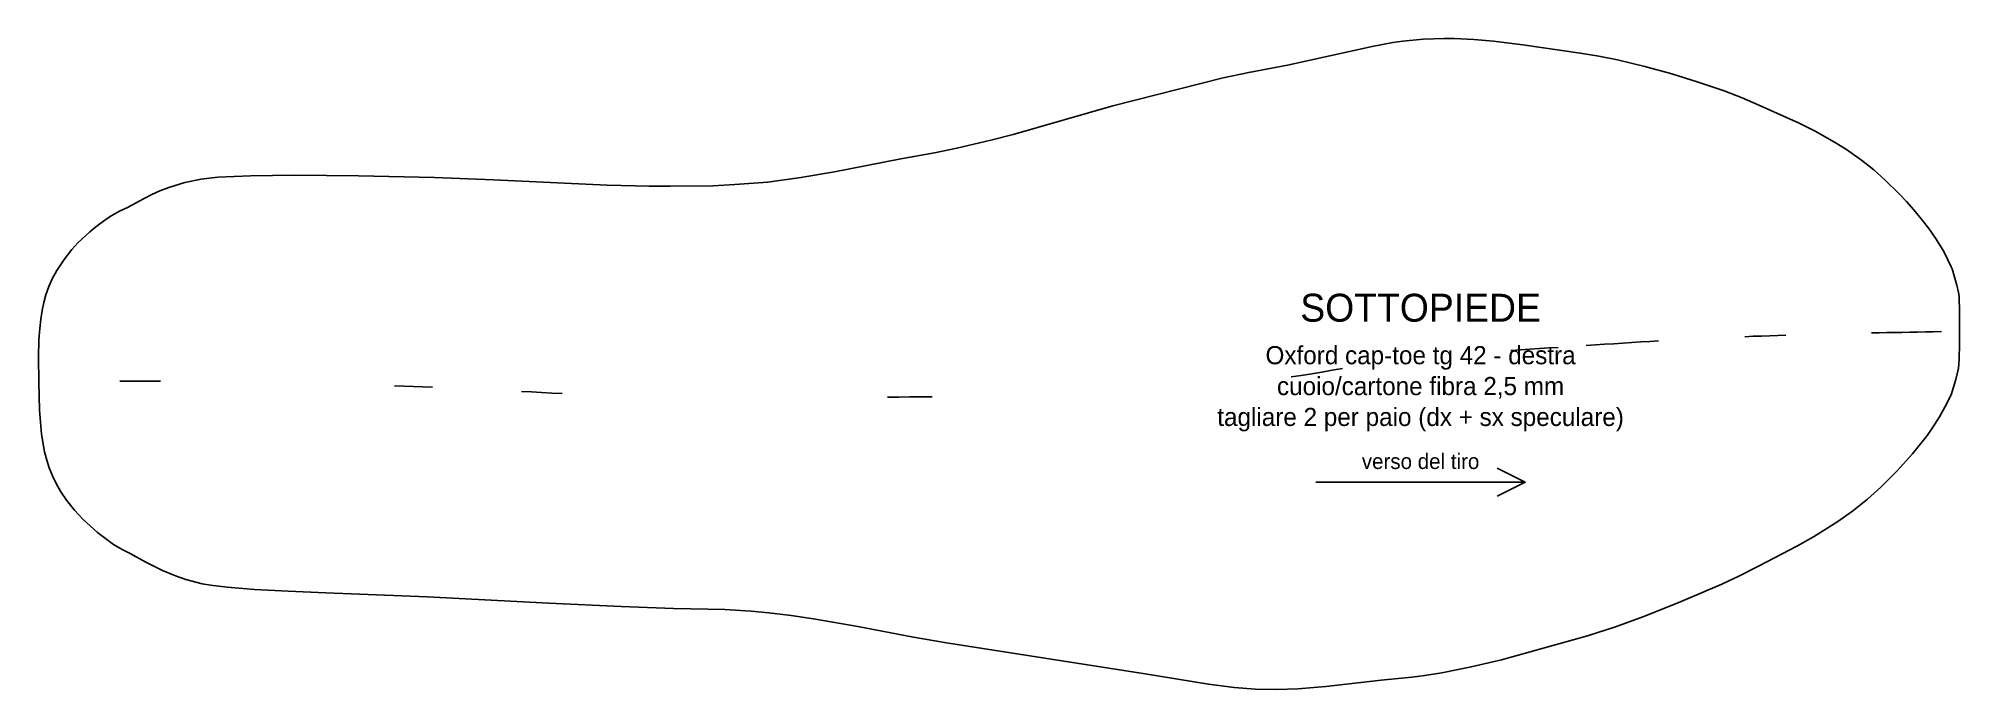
# Model space of a CAD drawing. Header units: millimetres. Extents: x 0 to 275, y 0 to 93.
import ezdxf
from ezdxf.enums import TextEntityAlignment as Align

# ---------------------------------------------------------------- set-up
doc = ezdxf.new("R2010")
doc.units = ezdxf.units.MM
doc.linetypes.add('CENTER', pattern=[5.08, 3.175, -0.635, 0.635, -0.635])
for name, color, linetype in [('ASSE', 6, 'CENTER'), ('TAGLIO', 7, 'CONTINUOUS'), ('TESTO', 7, 'CONTINUOUS')]:
    doc.layers.add(name, color=color, linetype=linetype)

msp = doc.modelspace()

# ---------------------------------------------------------------- linework, layer by layer
at = {"layer": 'ASSE'}
for points in [[(221.81, 49.27), (221.81, 49.27), (223.14, 49.35), (223.14, 49.35), (224.45, 49.44), (224.45, 49.44), (225.76, 49.52), (225.76, 49.52), (227.06, 49.61), (227.06, 49.61)], [(227.06, 49.61), (228.36, 49.69), (228.36, 49.69), (229.65, 49.77), (229.65, 49.77), (230.93, 49.85), (230.93, 49.85), (232.2, 49.93)], [(244.54, 50.53), (245.74, 50.58), (245.74, 50.58), (246.93, 50.62), (246.93, 50.62), (248.11, 50.66), (248.11, 50.66), (249.28, 50.7), (249.28, 50.7), (250.44, 50.74)], [(262.71, 51.07), (263.79, 51.09), (263.79, 51.09), (264.87, 51.12), (264.87, 51.12), (265.96, 51.14), (265.96, 51.14), (267.07, 51.15), (267.07, 51.15), (268.18, 51.17), (268.18, 51.17), (269.3, 51.19), (269.3, 51.19), (270.43, 51.21), (270.43, 51.21), (271.58, 51.23), (271.58, 51.23), (272.75, 51.26), (272.75, 51.26)], [(211.02, 48.56), (211.02, 48.56), (212.39, 48.65), (212.39, 48.65), (213.76, 48.74), (213.76, 48.74), (215.11, 48.83), (215.11, 48.83), (216.46, 48.92), (216.46, 48.92), (217.81, 49)], [(11.68, 44.16), (12.85, 44.16), (12.85, 44.16), (14.02, 44.15), (14.02, 44.15), (15.18, 44.15), (15.18, 44.15), (16.34, 44.14), (16.34, 44.14), (17.49, 44.14), (17.49, 44.14)], [(179.51, 44.77), (180.99, 44.98), (180.99, 44.98), (182.48, 45.22), (182.48, 45.22), (183.95, 45.47), (183.95, 45.47), (185.43, 45.72), (185.43, 45.72), (186.89, 45.99)], [(51.01, 43.48), (52.37, 43.44), (52.37, 43.44), (53.73, 43.4), (53.73, 43.4), (55.1, 43.35), (55.1, 43.35), (56.48, 43.3)], [(69.21, 42.69), (70.66, 42.61), (70.66, 42.61), (72.12, 42.53), (72.12, 42.53), (73.58, 42.46), (73.58, 42.46), (75.05, 42.38)], [(121.7, 41.89), (123.3, 41.89), (123.3, 41.89), (124.89, 41.9), (124.89, 41.9), (126.49, 41.91), (126.49, 41.91), (128.09, 41.93)]]:
    msp.add_lwpolyline(points, dxfattribs=at)
at = {"layer": 'TAGLIO'}
msp.add_lwpolyline([(0.46, 36.57), (0.16, 40.01), (0.04, 44.04), (0, 47.59), (0.05, 50.1), (0.19, 51.71), (0.33, 53.04), (0.52, 54.26), (0.77, 55.41), (1.08, 56.53), (1.5, 57.7), (1.98, 58.81), (2.64, 60.02), (3.67, 61.59), (4.81, 63.03), (5.67, 63.96), (7.35, 65.54), (8.22, 66.26), (9.73, 67.38), (10.51, 67.9), (11.63, 68.51), (12.77, 69.04), (15.14, 70.34), (16.27, 70.9), (17.42, 71.42), (18.67, 71.9), (20.98, 72.6), (23.32, 73.09), (25.72, 73.36), (30.4, 73.55), (36.72, 73.65), (45.87, 73.57), (56.78, 73.32), (65.23, 73.01), (81.49, 72.23), (87.51, 72.08), (90.54, 72.06), (96.69, 72.14), (99.8, 72.3), (104.53, 72.67), (109.28, 73.31), (114.07, 74.12), (123.6, 75.99), (128.41, 76.85), (131.63, 77.52), (136.47, 78.66), (139.68, 79.5), (154, 83.59), (169.79, 87.58), (173.45, 88.38), (179, 89.43), (191.15, 92.1), (194.09, 92.64), (195.55, 92.85), (198.45, 93.15), (201.45, 93.23), (202.88, 93.22), (205.73, 93.08), (208.55, 92.84), (212.75, 92.32), (220.96, 91.14), (223.64, 90.69), (226.29, 90.16), (230.22, 89.23), (234.08, 88.16), (237.86, 86.99), (241.58, 85.74), (244.15, 84.74), (246.47, 83.75), (252.32, 81.1), (254.61, 79.95), (257.4, 78.38), (259.1, 77.33), (261.29, 75.81), (263.04, 74.41), (264.61, 73.01), (266.65, 70.99), (267.7, 69.88), (268.78, 68.68), (269.83, 67.42), (270.91, 66.04), (271.98, 64.5), (273.06, 62.75), (274.14, 60.54), (274.25, 60.23), (274.95, 57.91), (275.19, 56.85), (275.26, 56.34), (275.32, 54.01), (275.33, 49.49), (275.27, 47.3), (275.18, 46.03), (274.8, 44.4), (274.1, 42.22), (273.28, 40.53), (272.46, 39.07), (271.8, 38.01), (270.71, 36.45), (268.56, 33.74), (266.32, 31.26), (264.03, 28.96), (262.12, 27.24), (259.97, 25.53), (257.73, 23.98), (254.38, 21.89), (252.09, 20.59), (246.49, 17.67), (243.79, 16.29), (241.26, 15.08), (235.07, 12.46), (229.93, 10.41), (226, 8.97), (222, 7.67), (209.66, 4.27), (205.35, 3.24), (201.14, 2.4), (198.36, 1.97), (196.82, 1.78), (192.44, 1.35), (184.52, 0.46), (180.51, 0.12), (177.48, 0), (174.43, 0.06), (171.36, 0.29), (167.71, 0.75), (158.59, 2.25), (130.15, 6.69), (125.39, 7.5), (117.43, 9.02), (111.36, 10.09), (107.86, 10.61), (104.68, 11), (102.13, 11.21), (98.38, 11.44), (91.03, 11.61), (83.52, 11.88), (73.14, 12.36), (55.73, 13.29), (41.18, 13.83), (35.79, 14.07), (30.99, 14.35), (27.07, 14.65), (24.67, 14.94), (23.48, 15.16), (21.14, 15.76), (19.63, 16.28), (17.77, 17.03), (15.4, 18.22), (13.13, 19.5), (11.98, 20.07), (10.78, 20.77), (8.46, 22.51), (6.4, 24.37), (5.16, 25.69), (4.04, 27.11), (3.23, 28.33), (2.55, 29.49), (2.01, 30.62), (1.55, 31.73), (1.19, 32.85), (0.89, 34.02), (0.46, 36.57)], dxfattribs=at)
at = {"layer": 'TESTO'}
for points in [[(209.08, 31.68), (213.08, 29.68), (209.08, 27.68)], [(183.08, 29.68), (213.08, 29.68)]]:
    msp.add_lwpolyline(points, dxfattribs=at)

# ---------------------------------------------------------------- texts
for s, height, p in [('SOTTOPIEDE', 4, (198.08, 54.68)), ('Oxford cap-toe tg 42 - destra', 2.6, (198.08, 47.88)), ('cuoio/cartone fibra 2,5 mm', 2.6, (198.08, 43.46)), ('tagliare 2 per paio (dx + sx speculare)', 2.6, (198.08, 39.04)), ('verso del tiro', 2.2, (198.08, 32.68))]:
    msp.add_text(s, height=height, dxfattribs=at).set_placement(p, align=Align.MIDDLE_CENTER)

doc.saveas('drawing.dxf')
